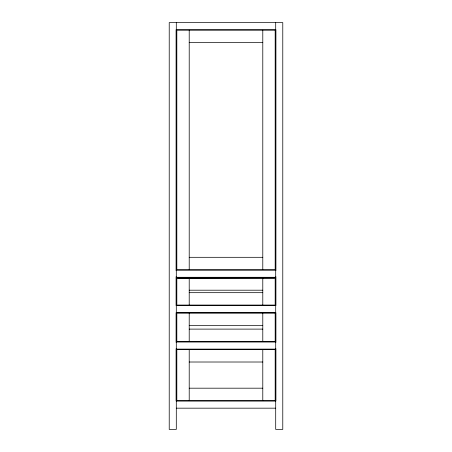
<?xml version="1.0" encoding="UTF-8"?>
<svg xmlns="http://www.w3.org/2000/svg" width="452" height="452" viewBox="0 0 452 452"><rect width="100%" height="100%" fill="white"/><g stroke="black" fill="none" stroke-linecap="round" stroke-linejoin="round"><path stroke-width="0.68" d="M176.297 29.674L275.703 29.674M189.213 42.584L262.787 42.584M189.213 257.307L262.787 257.307M176.122 270.217L275.878 270.217M176.297 277.291L275.703 277.291M189.213 290.201L262.787 290.201M189.213 292.681L262.787 292.681M176.297 305.592L275.703 305.592M176.297 312.665L275.703 312.665M189.213 325.576L262.787 325.576M189.213 329.112L262.787 329.112M176.297 342.028L275.703 342.028M176.297 349.102L275.703 349.102M189.213 362.012L262.787 362.012M189.213 388.189L262.787 388.189M176.297 401.099L275.703 401.099M176.297 408.173L275.703 408.173M275.878 29.657L275.878 270.352M275.878 276.703L275.878 305.642M275.878 312.699L275.878 342.345M275.878 348.701L275.878 400.93M275.703 22.6L275.703 429.4L282.777 429.4L282.777 22.6L169.223 22.6L169.223 429.4L176.297 429.4L176.297 22.6M274.46 312.665L177.54 312.665M262.787 30.205L262.787 269.686M262.787 277.822L262.787 305.06M262.787 313.196L262.787 341.497M262.787 349.633L262.787 400.568M189.213 30.205L189.213 269.686M189.213 277.822L189.213 305.06M189.213 313.196L189.213 341.497M189.213 349.633L189.213 400.568M176.122 29.657L176.122 270.352M176.122 276.703L176.122 305.642M176.122 312.699L176.122 342.345M176.122 348.701L176.122 400.93M275.172 30.205L176.828 30.205L176.828 269.686L275.172 269.686L275.172 30.205M275.172 277.822L176.828 277.822L176.828 305.06L275.172 305.06L275.172 277.822M274.46 277.997L177.54 278.104L274.46 277.997M275.172 313.196L176.828 313.196L176.828 341.497L275.172 341.497L275.172 313.196M275.172 349.633L176.828 349.633L176.828 400.568L275.172 400.568L275.172 349.633"/></g></svg>
